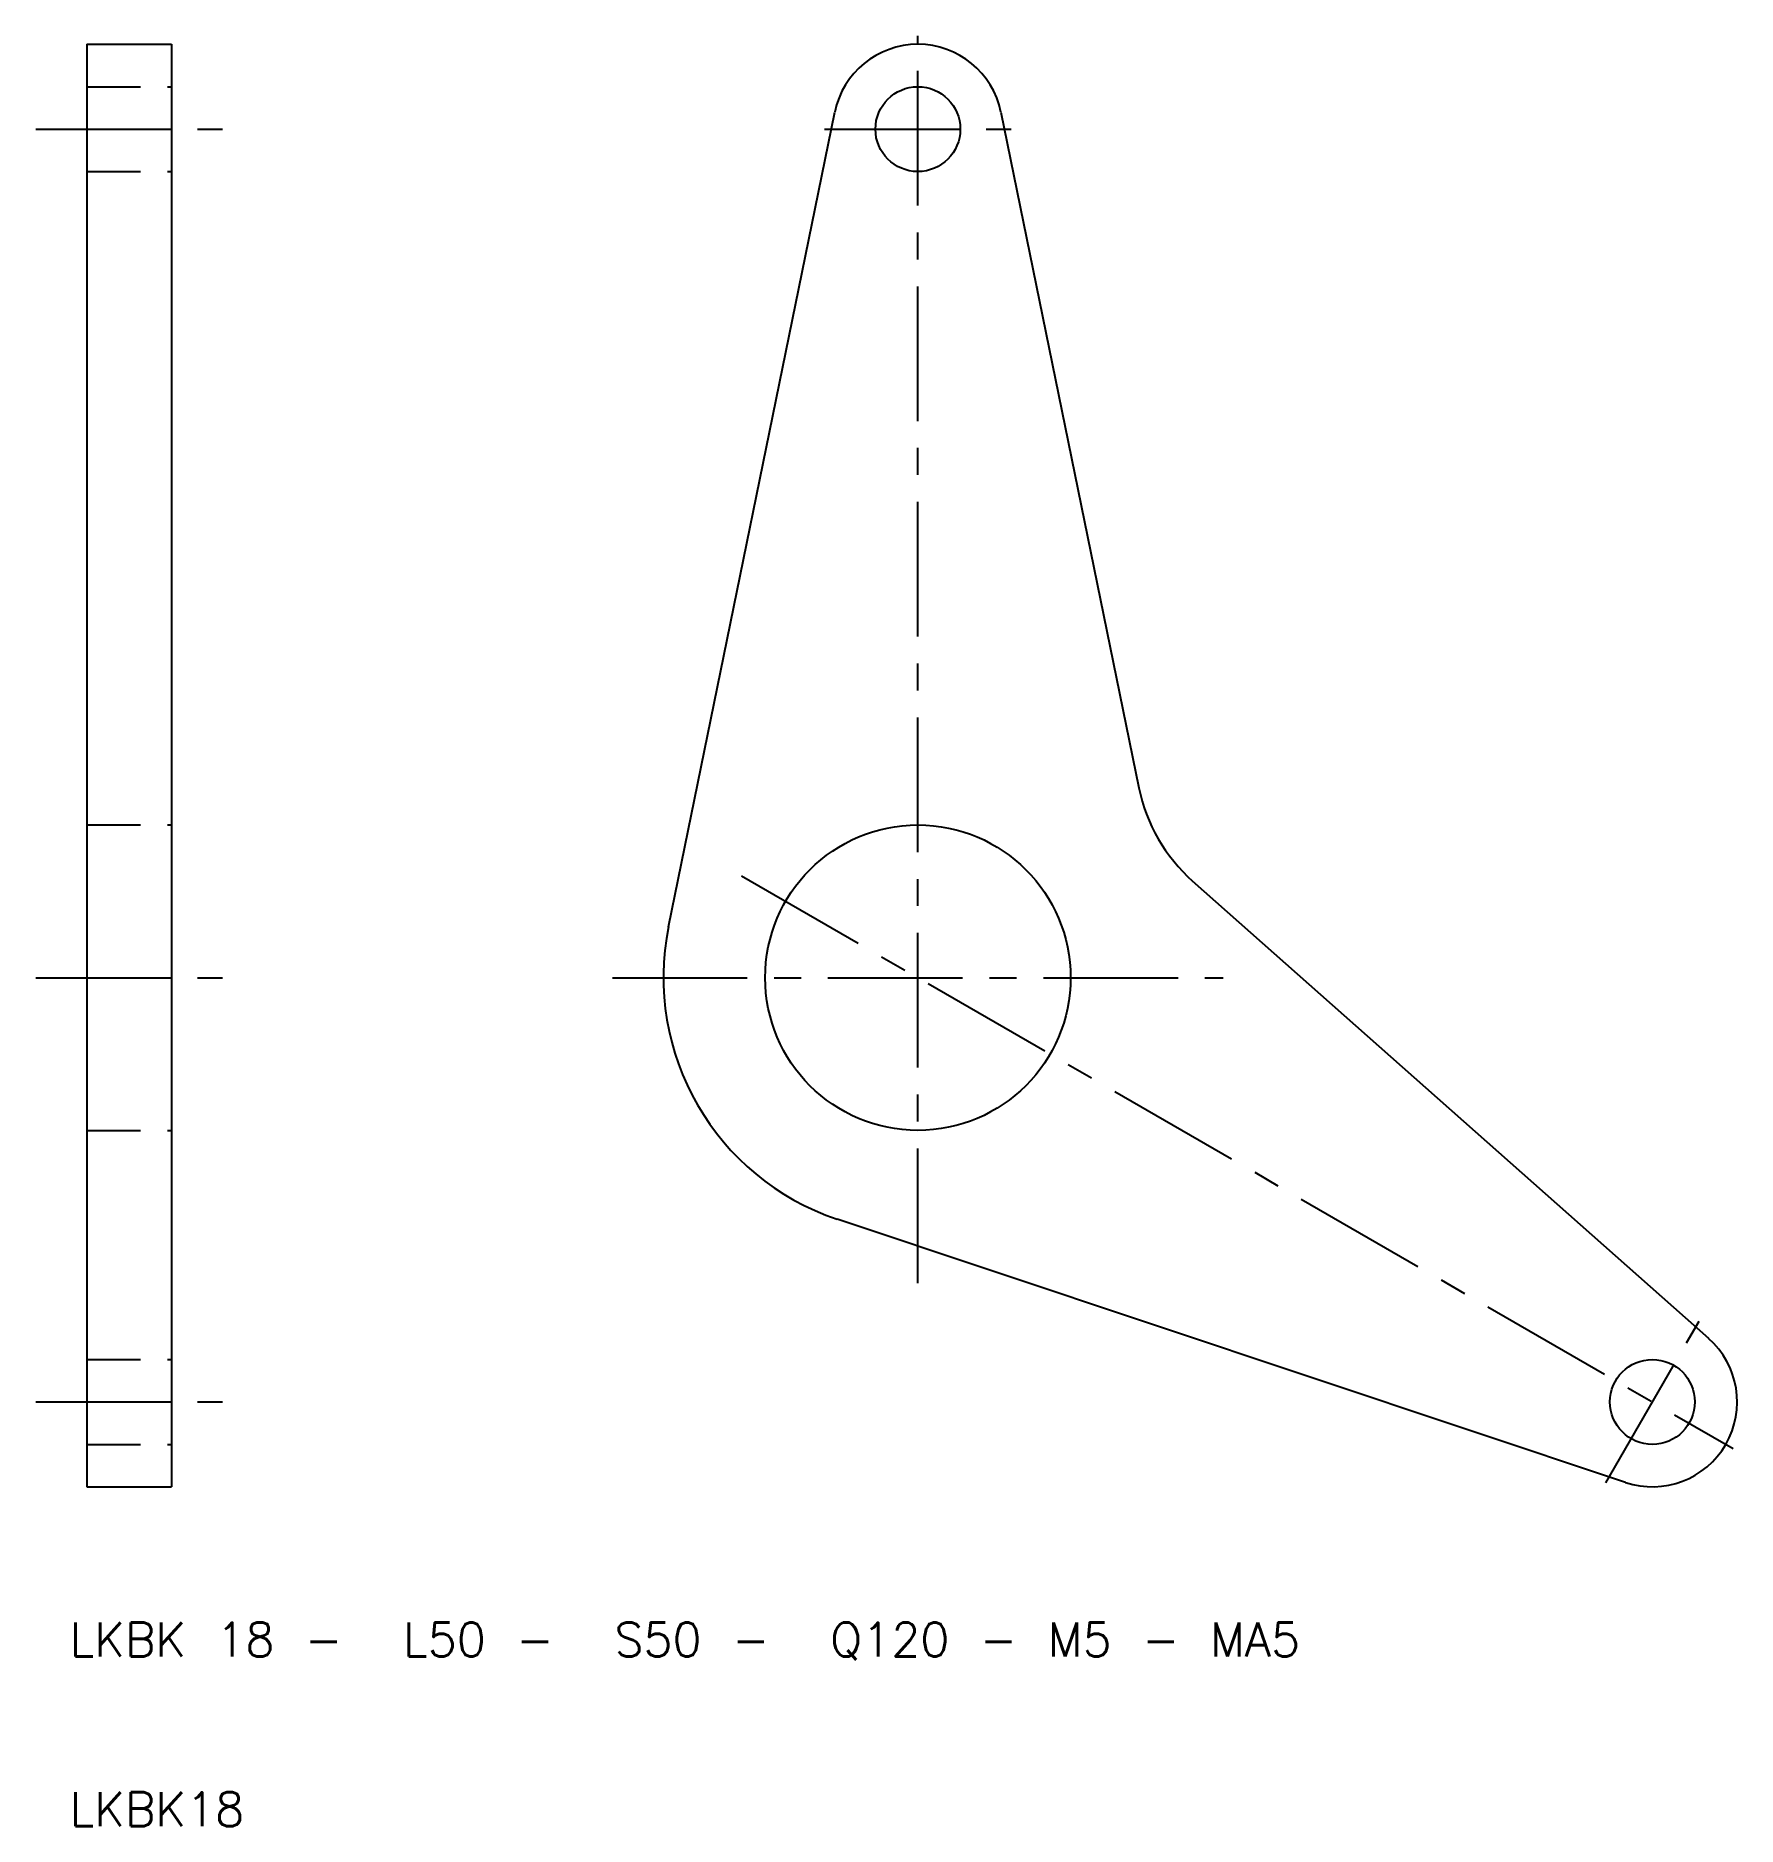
# Model space of a CAD drawing. Extents: x -2 to 98, y 0 to 105.
import ezdxf

# ---------------------------------------------------------------- set-up
doc = ezdxf.new("R2010")
doc.units = 0
doc.header["$LTSCALE"] = 0.25
doc.linetypes.add('CENTER', pattern=[50.8, 31.75, -6.35, 6.35, -6.35])
doc.linetypes.add('DASHED', pattern=[19.05, 12.7, -6.35])
doc.layers.get('0').update_dxf_attribs({"linetype": 'CONTINUOUS'})
doc.layers.add('CENTER', color=1, linetype='CENTER')
doc.styles.get("Standard").update_dxf_attribs({"font": 'txt.shx', "bigfont": 'extfont.shx'})

msp = doc.modelspace()

# ---------------------------------------------------------------- linework, layer by layer
for p, q in [((1, 105), (1, 20)), ((1, 105), (6, 105)), ((6, 105), (6, 20)), ((35.3, 53), (45.1, 101)), ((54.9, 101), (63.03, 61.18)), ((96.62, 28.74), (66.19, 55.69)), ((91.72, 20.26), (45.25, 35.77)), ((1, 20), (6, 20))]:
    msp.add_line(p, q)
at = {"color": 3, "linetype": 'DASHED'}
for p, q in [((1, 102.5), (6, 102.5)), ((1, 97.5), (6, 97.5)), ((1, 59), (6, 59)), ((1, 41), (6, 41)), ((1, 27.5), (6, 27.5)), ((1, 22.5), (6, 22.5))]:
    msp.add_line(p, q, dxfattribs=at)
for centre, radius in [((50, 100), 2.5), ((50, 50), 9), ((93.3, 25), 2.5)]:
    msp.add_circle(centre, radius)
for centre, radius, start, end in [((50, 100), 5, 11.537, 168.463), ((72.83, 63.18), 10, 191.537, 228.463), ((50, 50), 15, 168.463, 251.537), ((93.3, 25), 5, 251.537, 48.463)]:
    msp.add_arc(centre, radius, start, end)
at = {"layer": 'CENTER', "color": 1, "linetype": 'CENTER'}
for p, q in [((50, 32), (50, 105.5)), ((-2, 100), (9, 100)), ((44.5, 100), (55.5, 100)), ((39.61, 56), (98.06, 22.25)), ((-2, 50), (9, 50)), ((32, 50), (68, 50)), ((90.55, 20.24), (96.05, 29.76)), ((-2, 25), (9, 25))]:
    msp.add_line(p, q, dxfattribs=at)

# ---------------------------------------------------------------- texts
for s, p in [('LKBK 18 -  L50 -  S50 -  Q120 - M5 - MA5', (0, 10)), ('LKBK18', (0, 0))]:
    msp.add_text(s, height=2).set_placement(p)

doc.saveas('drawing.dxf')
